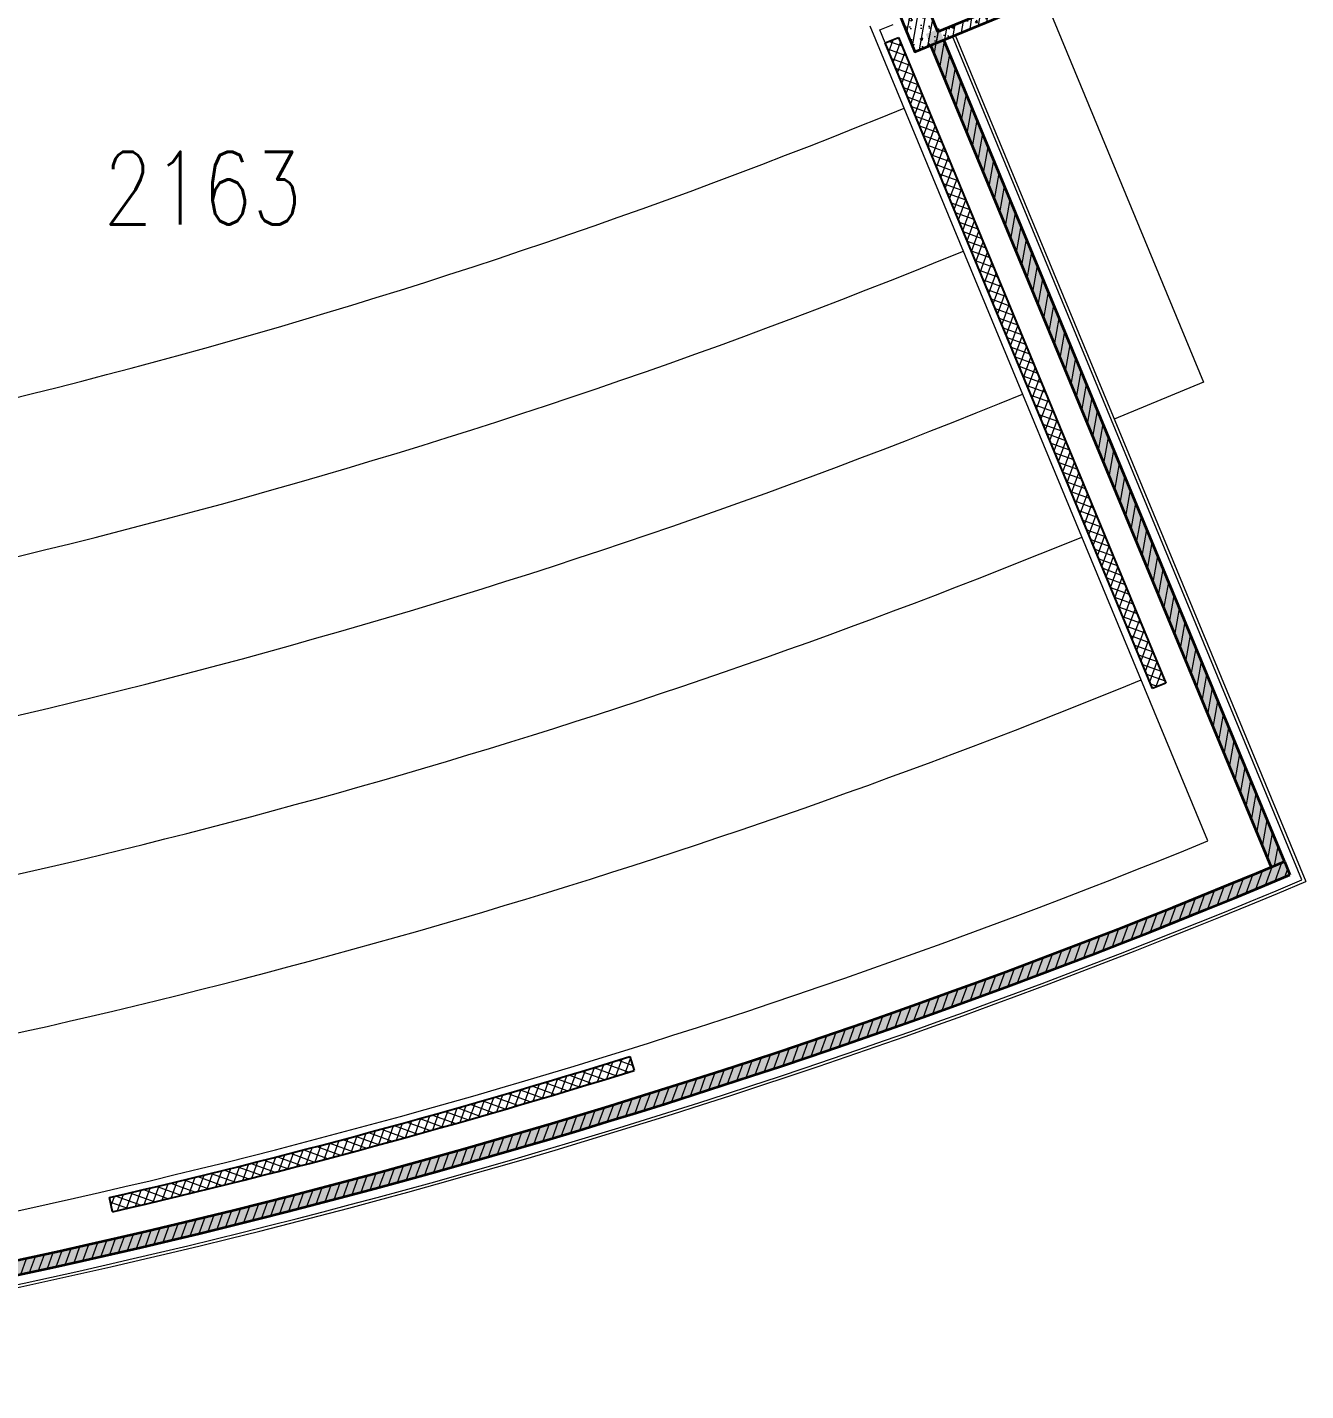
# Model space of a CAD drawing. Header units: inches. Extents: x 342932 to 557958, y 80625 to 242727.
# Drawn here: x 433762 to 446979, y 94839 to 108938 of the extents above; entities that cross this region are included whole.
import ezdxf
from ezdxf.enums import TextEntityAlignment as Align

# ---------------------------------------------------------------- set-up
doc = ezdxf.new("R2010")
doc.units = ezdxf.units.IN
doc.header["$MEASUREMENT"] = 0
doc.linetypes.add('First Floor$0$HIDDEN', pattern=[0.375, 0.25, -0.125])
for name, color, linetype, lineweight in [('First Floor$0$A-G2-G-Building-Elements-Below', 251, 'Continuous', 13), ('First Floor$0$A-G2-G-Building-Elements-Hidden', 251, 'First Floor$0$HIDDEN', 15), ('First Floor$0$A-G23-M-Stairs-Concrete', 251, 'Continuous', 15), ('First Floor$0$A-G250-G-Walls-Precast-Concrete', 251, 'Continuous', 35), ('First Floor$0$A-G250-M-Walls-Blockwork', 7, 'Continuous', 25), ('First Floor$0$A-G252-H-Internal-Walls', 251, 'Continuous', 9), ('First Floor$0$A-G262-H-Precast-Panel', 251, 'Continuous', 5), ('First Floor$0$A-G312-M-Wall-Cladding-Panel', 7, 'Continuous', 9), ('First Floor$0$A-G312-M-Wall-Finish-Plaster', 7, 'Continuous', 15), ('First Floor$0$Z-Z001-S-Room-Name-Identification-250', 7, 'Continuous', 15)]:
    doc.layers.add(name, color=color, linetype=linetype, lineweight=lineweight)
doc.styles.add('First Floor$0$Tag-RomanS', font='romans.shx', dxfattribs={"width": 0.8})
pattern_1 = [(80, (361382.11, 239676.52), (-78.169115, 13.783324), [])]
pattern_2 = [(50, (361382.11, 239676.52), (273.277, -23.90863), [28.575, -314.325]), (355, (361382.1, 239676.52), (-52.86424, 286.58496), [22.86, -251.46]), (100.451, (361404.89, 239674.53), (220.41375, 262.67503), [24.285, -267.135]), (46.1842, (361382.1, 239752.72), (406.61856, -63.0635), [42.8625, -471.4875]), (96.6356, (361416, 239747.47), (356.10635, 371.1383), [36.4275, -400.7025]), (351.184, (361382.1, 239752.72), (356.1069, 371.1377), [34.29, -377.19]), (21, (361420.21, 239733.67), (227.42232, -153.39828), [28.575, -314.325]), (326, (361420.2, 239733.67), (92.70304, 276.28195), [22.86, -251.46]), (71.4514, (361439.17, 239720.9), (320.12474, 122.8843), [24.285, -267.135]), (37.5, (361382.11, 239676.52), (4.632905, 126.83256), [0, -248.412, 0, -255.27, 0, -252.4125]), (7.5, (361382.11, 239676.52), (100.22949, 150.27086), [0, -145.542, 0, -242.697, 0, -96.2025]), (327.5, (361297.15, 239676.52), (203.38589, -8.593116), [0, -95.25, 0, -297.18, 0, -394.335]), (317.5, (361259.05, 239676.52), (222.19377, 38.13974), [0, -123.825, 0, -197.358, 0, -280.035])]
pattern_3 = [(50, (361382.11, 239676.52), (182.18467, -15.93909), [19.05, -209.55]), (355, (361382.11, 239676.52), (-35.24283, 191.05664), [15.24, -167.64]), (100.451, (361397.3, 239675.2), (146.9425, 175.11669), [16.19, -178.09]), (46.1842, (361382.11, 239727.32), (271.07904, -42.04233), [28.575, -314.325]), (96.6356, (361404.7, 239723.82), (237.40423, 247.42556), [24.285, -267.135]), (351.184, (361382.1, 239727.32), (237.4046, 247.4251), [22.86, -251.46]), (21, (361407.51, 239714.62), (151.61488, -102.26552), [19.05, -209.55]), (326, (361407.51, 239714.62), (61.80203, 184.18797), [15.24, -167.64]), (71.4514, (361420.15, 239706.1), (213.4165, 81.92286), [16.19, -178.09]), (37.5, (361382.114, 239676.52), (3.088603, 84.55504), [0, -165.608, 0, -170.18, 0, -168.275]), (7.5, (361382.11, 239676.52), (66.819663, 100.180575), [0, -97.028, 0, -161.798, 0, -64.135]), (327.5, (361325.47, 239676.52), (135.590595, -5.728744), [0, -63.5, 0, -198.12, 0, -262.89]), (317.5, (361300.07, 239676.52), (148.12918, 25.42649), [0, -82.55, 0, -131.572, 0, -186.69])]
pattern_4 = [(70, (361382.11, 239676.52), (-74.5881, 27.14785), [])]

# ---------------------------------------------------------------- blocks, each defined once
blk = doc.blocks.new('First Floor$0$tag-roomname')
at = {"lineweight": 18, "ltscale": 0.01, "style": 'First Floor$0$Tag-RomanS', "width": 0.8}
blk.add_attdef('ROOM_NO_2', text='', height=3, dxfattribs=at).set_placement((0, 1.612), align=Align.MIDDLE_CENTER)
at = {"linetype": 'ByBlock', "lineweight": 15, "ltscale": 0.01, "style": 'First Floor$0$Tag-RomanS', "width": 0.8, "flags": 1}
for tag, p in [('ROOM_NAME_1', (0, -2.288)), ('ROOM_NAME_2', (0, -5.744))]:
    blk.add_attdef(tag, text='', height=2.5, dxfattribs=at).set_placement(p, align=Align.MIDDLE_CENTER)

msp = doc.modelspace()

# ---------------------------------------------------------------- hatches: boundary and pattern name
at = {"layer": 'First Floor$0$A-G252-H-Internal-Walls'}
h = msp.add_hatch(dxfattribs=at)
h.set_pattern_fill('ANSI37', color=256, scale=25, angle=25, style=0)
h.set_pattern_definition([(70, (361359.02, 239666.955), (-74.5881, 27.14785), []), (160, (361359.02, 239666.955), (-27.14785, -74.5881), [])])
h.paths.add_polyline_path([(442769.4, 108832), (442630.8, 108774.6), (445395.5, 102100), (445534.1, 102157.4)])
h = msp.add_hatch(dxfattribs=at)
h.set_pattern_fill('ANSI37', color=256, scale=25, angle=25, style=0)
h.set_pattern_definition([(70, (361382.11, 239676.52), (-74.5881, 27.14785), []), (160, (361382.11, 239676.52), (-27.14785, -74.5881), [])])
h.paths.add_polyline_path([(434611.5, 96835.7), (434644.1, 96689.3, 0.0187844), (440037.7, 98151.9), (439993, 98295.1, -0.0187803)])
at = {"layer": 'First Floor$0$A-G262-H-Precast-Panel'}
h = msp.add_hatch(dxfattribs=at)
h.set_pattern_fill('ANSI31', color=256, scale=25, angle=35, style=0)
h.set_pattern_definition(pattern_1)
h.paths.add_polyline_path([(443101.2, 109076.2), (444071.3, 109478.1), (444147.8, 109293.3), (443177.7, 108891.5)], flags=16)
edge = h.paths.add_edge_path()
edge.add_line((442775.2, 109079.4), (442938.8, 108684.3))
edge.add_line((442938.8, 108684.3), (444278.4, 109239.2))
edge.add_line((444278.4, 109239.2), (444125.4, 109608.7))
edge.add_line((444125.4, 109608.7), (442785.8, 109053.8))
h = msp.add_hatch(dxfattribs=at)
h.set_pattern_fill('AR-CONC', color=256, scale=1.5, style=0)
h.set_pattern_definition(pattern_2)
h.paths.add_polyline_path([(443101.2, 109076.2), (444071.3, 109478.1), (444147.8, 109293.3), (443177.7, 108891.5)], flags=16)
edge = h.paths.add_edge_path()
edge.add_line((442775.2, 109079.4), (442938.8, 108684.3))
edge.add_line((442938.8, 108684.3), (444278.4, 109239.2))
edge.add_line((444278.4, 109239.2), (444125.4, 109608.7))
edge.add_line((444125.4, 109608.7), (442785.8, 109053.8))
h = msp.add_hatch(dxfattribs=at)
h.set_pattern_fill('AR-CONC', color=256, scale=1.5, style=0)
h.set_pattern_definition(pattern_2)
h.paths.add_polyline_path([(443190.7, 108925.4), (443052.2, 108868), (446620.6, 100253, 0.0005022), (446759, 100310.8)])
h = msp.add_hatch(dxfattribs=at)
h.set_pattern_fill('ANSI31', color=256, scale=25, angle=35, style=0)
h.set_pattern_definition(pattern_1)
h.paths.add_polyline_path([(443190.7, 108925.4), (443052.2, 108868), (446620.6, 100253, 0.0005022), (446759, 100310.8)])
h = msp.add_hatch(dxfattribs=at)
h.set_pattern_fill('AR-CONC', color=256, style=0)
h.set_pattern_definition(pattern_3)
h.paths.add_polyline_path([(446816.4, 100172.3), (446759, 100310.8, -0.0331796), (437395.6, 97096.2), (437434.8, 96951.4, 0.0331807)])
h = msp.add_hatch(dxfattribs=at)
h.set_pattern_fill('ANSI31', color=256, scale=25, angle=25, style=0)
h.set_pattern_definition(pattern_4)
h.paths.add_polyline_path([(446816.4, 100172.3), (446759, 100310.8, -0.0331796), (437395.6, 97096.2), (437434.8, 96951.4, 0.0331807)])
h = msp.add_hatch(dxfattribs=at)
h.set_pattern_fill('ANSI31', color=256, scale=25, angle=25, style=0)
h.set_pattern_definition(pattern_4)
h.paths.add_polyline_path([(437434.8, 96951.4), (437395.6, 97096.2, -0.0331796), (427689.3, 95148.3), (427681.8, 95216.2), (427533.3, 95194.4), (427556.9, 94979.8, 0.0336959)])
h = msp.add_hatch(dxfattribs=at)
h.set_pattern_fill('AR-CONC', color=256, style=0)
h.set_pattern_definition(pattern_3)
h.paths.add_polyline_path([(437434.8, 96951.4), (437395.6, 97096.2, -0.0331796), (427689.3, 95148.3), (427681.8, 95216.2), (427533.3, 95194.4), (427556.9, 94979.8, 0.0336959)])

# ---------------------------------------------------------------- linework, layer by layer
at = {"layer": 'First Floor$0$A-G2-G-Building-Elements-Below'}
msp.add_lwpolyline([(444267.9, 109264.7), (445923.5, 105267.7), (444999.6, 104885.1)], dxfattribs=at)
at = {"layer": 'First Floor$0$A-G2-G-Building-Elements-Hidden'}
msp.add_lwpolyline([(441632.5, 113013.9), (442556.4, 113396.6), (444278.4, 109239.2), (443354.6, 108856.5)], dxfattribs=at)
at = {"layer": 'First Floor$0$A-G23-M-Stairs-Concrete'}
for radius, start, end in [(65675, 277.550879, 292.274019), (67275, 277.546787, 292.279394), (68875, 278.532884, 292.284519), (70475, 280.201009, 292.289411), (72075, 280.444867, 292.294086)]:
    msp.add_arc((417935.1, 168876.2, 0), radius, start, end, dxfattribs=at)
at = {"layer": 'First Floor$0$A-G250-G-Walls-Precast-Concrete'}
for p, q in [((443100.5, 108751.2), (446620.6, 100253)), ((446759, 100310.8), (443239.1, 108808.6)), ((446759, 100310.8), (446816.4, 100172.3))]:
    msp.add_line(p, q, dxfattribs=at)
msp.add_lwpolyline([(442775.2, 109079.4), (442938.8, 108684.3), (444278.4, 109239.2), (444125.4, 109608.7), (442785.8, 109053.8)], dxfattribs=at)
msp.add_lwpolyline([(443101.2, 109076.2), (444071.3, 109478.1), (444147.8, 109293.3), (443177.7, 108891.5)], close=True, dxfattribs=at)
for centre, radius, start, end in [((417882.1, 169176.5), 74675, 277.54654, 292.749363), ((417884.6, 169169.4), 74817.5, 277.42796, 292.74925)]:
    msp.add_arc(centre, radius, start, end, dxfattribs=at)
at = {"layer": 'First Floor$0$A-G250-M-Walls-Blockwork'}
for p, q in [((442630.3, 108775.9), (442768.9, 108833.3)), ((445395.5, 102100), (442630.3, 108775.9)), ((442768.9, 108833.3), (445534.1, 102157.4)), ((445534.1, 102157.4), (445395.5, 102100)), ((439993, 98295.1), (440037.7, 98151.9)), ((434644.1, 96689.3), (434611.5, 96835.7))]:
    msp.add_line(p, q, dxfattribs=at)
for radius, start in [(74250.9, 283.021279), (74400.9, 283.020346)]:
    msp.add_arc((417881.8, 169177.4), radius, start, 287.324904, dxfattribs=at)
at = {"layer": 'First Floor$0$A-G312-M-Wall-Cladding-Panel'}
for p, q in [((443326.9, 108845), (443354.6, 108856.5)), ((446940.3, 100121.3), (443326.9, 108845)), ((443354.6, 108856.5), (446979.5, 100105.2))]:
    msp.add_line(p, q, dxfattribs=at)
for radius, start, end in [(74950, 277.331608, 292.844006), (74920, 278.674517, 292.821201)]:
    msp.add_arc((417882.1, 169176.5), radius, start, end, dxfattribs=at)
at = {"layer": 'First Floor$0$A-G312-M-Wall-Finish-Plaster'}
for p, q in [((445967.1, 100524), (442476.8, 108950.4)), ((442574.8, 108909.8), (442713.4, 108967.2)), ((442630.3, 108775.9), (442574.8, 108909.8))]:
    msp.add_line(p, q, dxfattribs=at)
msp.add_arc((417881.8, 169177.4), 74175.9, 279.028878, 292.248909, dxfattribs=at)

# ---------------------------------------------------------------- block references
at = {"layer": 'First Floor$0$Z-Z001-S-Room-Name-Identification-250'}
ref = msp.add_blockref('First Floor$0$tag-roomname', (435574.7, 106872.1, 0), dxfattribs=dict(at, xscale=250, yscale=250, zscale=250))
ref.add_attrib('ROOM_NO_2', '2163', dxfattribs={"layer": '0', "lineweight": 18, "ltscale": 0.01, "height": 750, "style": 'First Floor$0$Tag-RomanS', "width": 0.8}).set_placement((435574.7, 107275, 0), align=Align.MIDDLE_CENTER)

doc.saveas('drawing.dxf')
